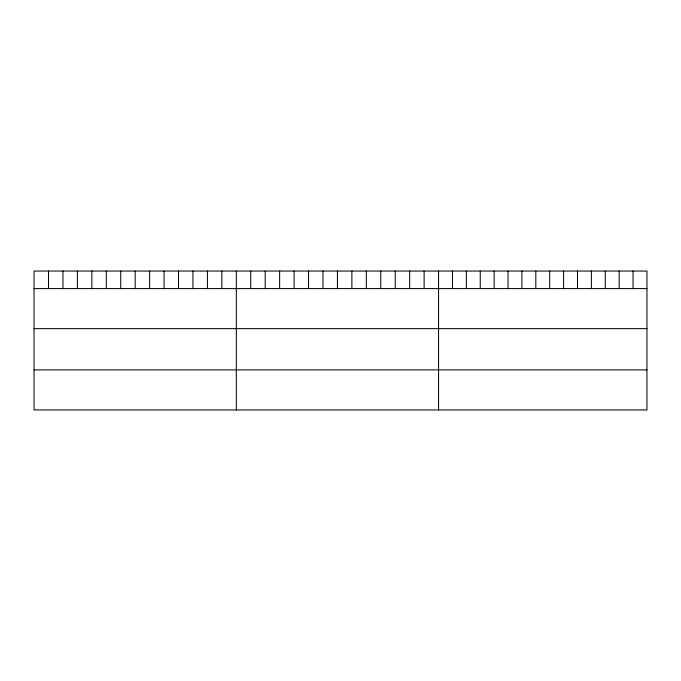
<?xml version="1.0" encoding="UTF-8"?>
<svg xmlns="http://www.w3.org/2000/svg" width="681" height="681" viewBox="0 0 681 681"><rect width="100%" height="100%" fill="white"/><g stroke="black" fill="none" stroke-linecap="round" stroke-linejoin="round"><path stroke-width="1.02" d="M646.95 288.582L646.95 409.953L34.05 409.953L34.05 271.047L646.95 271.047L646.95 288.582L34.05 288.582M34.05 328.642L646.95 328.642M34.05 369.902L646.95 369.902M633.058 271.047L633.058 288.582M619.165 271.047L619.165 288.582M605.273 271.047L605.273 288.582M591.38 271.047L591.38 288.582M577.488 271.047L577.488 288.582M563.596 271.047L563.596 288.582M549.703 271.047L549.703 288.582M535.811 271.047L535.811 288.582M521.918 271.047L521.918 288.582M508.026 271.047L508.026 288.582M494.134 271.047L494.134 288.582M480.241 271.047L480.241 288.582M466.349 271.047L466.349 288.582M452.456 271.047L452.456 288.582M438.564 271.047L438.564 409.953M424.118 271.047L424.118 288.582M409.673 271.047L409.673 288.582M395.227 271.047L395.227 288.582M380.773 271.047L380.773 288.582M366.327 271.047L366.327 288.582M351.881 271.047L351.881 288.582M337.435 271.047L337.435 288.582M322.99 271.047L322.99 288.582M308.544 271.047L308.544 288.582M294.098 271.047L294.098 288.582M279.644 271.047L279.644 288.582M265.198 271.047L265.198 288.582M250.753 271.047L250.753 288.582M236.307 271.047L236.307 409.953M221.861 271.047L221.861 288.582M207.416 271.047L207.416 288.582M192.97 271.047L192.97 288.582M178.516 271.047L178.516 288.582M164.07 271.047L164.07 288.582M149.624 271.047L149.624 288.582M135.179 271.047L135.179 288.582M120.733 271.047L120.733 288.582M106.287 271.047L106.287 288.582M91.841 271.047L91.841 288.582M77.387 271.047L77.387 288.582M62.941 271.047L62.941 288.582M48.496 271.047L48.496 288.582"/></g></svg>
